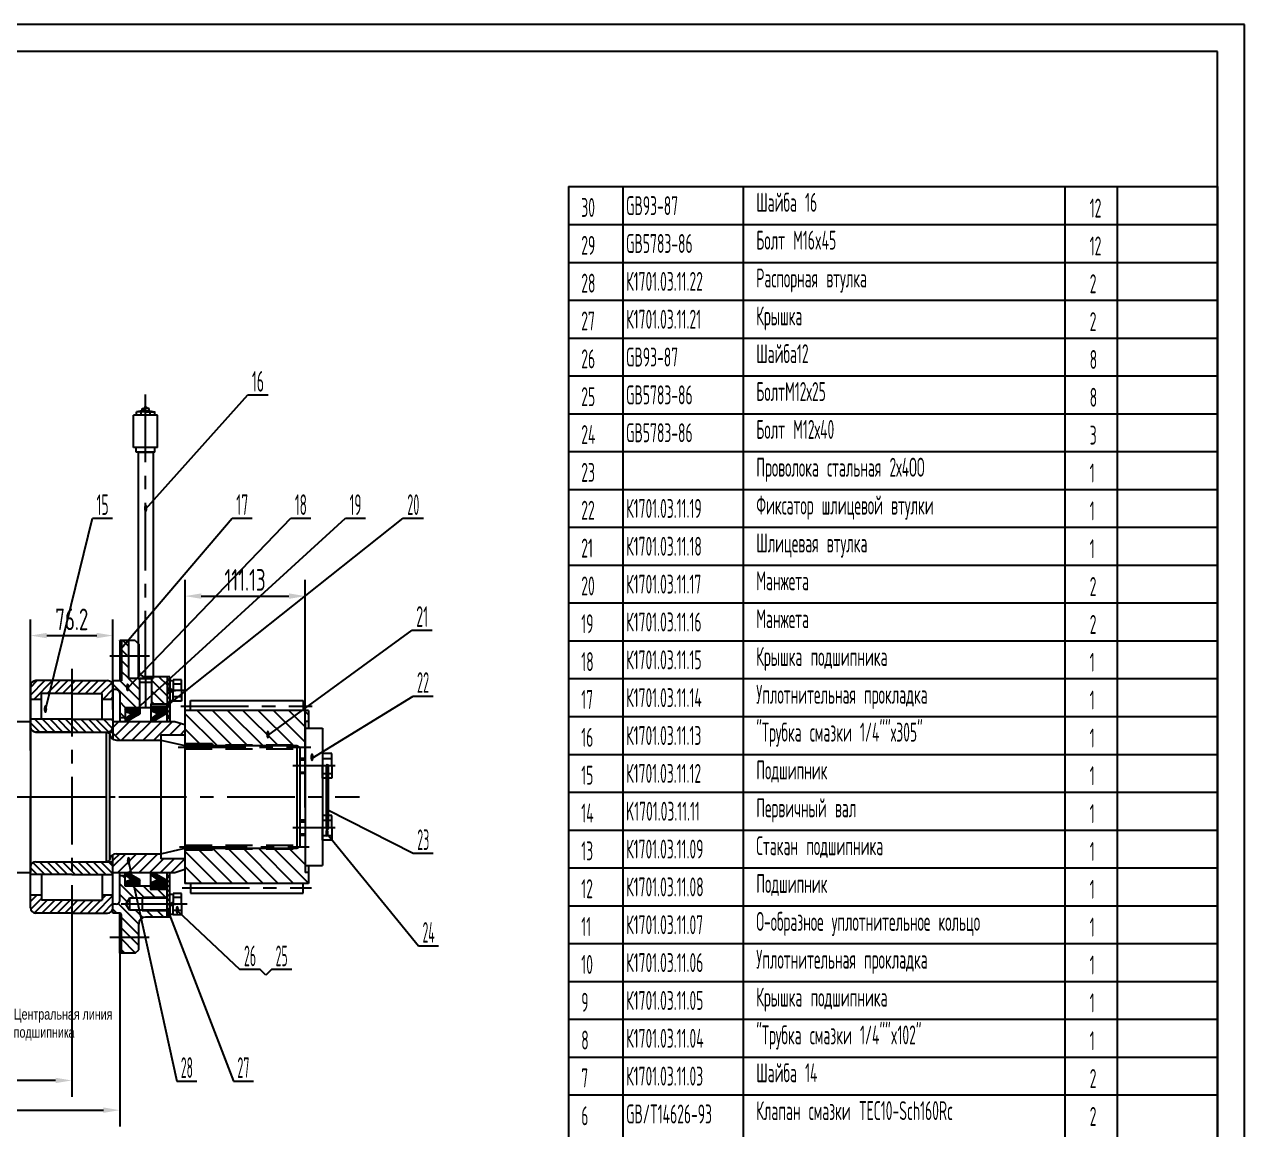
# Model space of a CAD drawing. Header units: millimetres. Extents: x 0 to 2100, y -58 to 1485.
# Drawn here: x 972 to 2100, y 463 to 1485 of the extents above; entities that cross this region are included whole.
import ezdxf
from ezdxf.enums import TextEntityAlignment as Align

# ---------------------------------------------------------------- set-up
doc = ezdxf.new("R2010")
doc.units = ezdxf.units.MM
doc.header["$LTSCALE"] = 50
doc.linetypes.add('F', pattern=[0.75, 0.5, -0.25])
doc.linetypes.add('G', pattern=[2, 1.25, -0.25, 0.25, -0.25])
for name, color, linetype in [('01', 7, 'Continuous'), ('02', 1, 'Continuous'), ('04', 2, 'F'), ('05', 4, 'G'), ('08', 1, 'Continuous'), ('11', 3, 'Continuous')]:
    doc.layers.add(name, color=color, linetype=linetype)
doc.styles.add('HZLIB', font='TXT.shx', dxfattribs={"width": 0.5, "height": 17.5})
doc.styles.get("Standard").update_dxf_attribs({"font": 'isocp', "width": 0.707, "bigfont": 'intecad.shx'})
doc.dimstyles.new('INTE', dxfattribs={"dimscale": 5, "dimtxt": 4, "dimasz": 3, "dimexe": 3, "dimexo": 0, "dimgap": 1, "dimtad": 1, "dimdec": 3, "dimdsep": 46, "dimtxsty": 'Standard', "dimcen": 0, "dimclrd": 1, "dimclre": 1, "dimclrt": 3, "dimadec": 3, "dimazin": 2, "dimtfac": 1, "dimtdec": 3, "dimtmove": 0, "dimatfit": 0, "dimfxl": 0, "dimarcsym": 0})
pattern_1 = [(135, (-124.2557, 52.9717), (-3.535534, -3.535534), [])]
pattern_2 = [(315, (-328.33605, 1409.96801), (-0.088388348, -0.088388348), [])]
pattern_3 = [(45, (-328.33605, 131.25814), (-0.088388348, 0.088388348), [])]
pattern_4 = [(45, (-124.2557, 52.9717), (-2.1213203, 2.1213203), [])]
pattern_5 = [(135, (-124.256, 52.972), (-4.949747, -4.949747), [])]
pattern_6 = [(45, (85.4648, 0), (-1.4142136, 1.4142136), [])]

# ---------------------------------------------------------------- blocks, each defined once
blk = doc.blocks.new('*U1')
at = {"layer": '01'}
for p, q in [((-9.2, 3.1), (-9.2, 0)), ((0, 3.1), (-9.2, 3.1)), ((-9.2, 0), (0, 0)), ((0, 0), (-1.8, 3.1)), ((0, 3.1), (1.8, 0)), ((0, 3.1), (9.2, 3.1)), ((9.2, 0), (0, 0)), ((9.2, 3.1), (9.2, 0))]:
    blk.add_line(p, q, dxfattribs=at)
at = {"layer": '05'}
blk.add_line((0, 5.2), (0, -2.1), dxfattribs=at)
blk = doc.blocks.new('*D3')
at = {"layer": '08', "color": 1, "lineweight": -2}
for p, q in [((1015.6, 685.8), (1015.6, 493.4)), ((863.1, 642.8), (863.1, 493.4)), ((1000.6, 508.4), (878.1, 508.4))]:
    blk.add_line(p, q, dxfattribs=at)
at = {"layer": '08', "color": 1}
for points in [[(878.1, 510.9), (878.1, 505.9), (863.1, 508.4)], [(1000.6, 510.9), (1000.6, 505.9), (1015.6, 508.4)]]:
    blk.add_solid(points, dxfattribs=at)
at = {"layer": 'Defpoints', "color": 0}
for p in [(1015.6, 685.8), (863.1, 642.8), (863.1, 508.4)]:
    blk.add_point(p, dxfattribs=at)
at = {"layer": '08', "color": 3, "insert": (939.3, 523.4), "char_height": 20, "attachment_point": 5}
blk.add_mtext('152.6', dxfattribs=at)
blk = doc.blocks.new('*D20')
at = {"layer": '08', "color": 1, "lineweight": -2}
for p, q in [((977.5, 813.4), (977.5, 934.8)), ((1053.7, 851.4), (1053.7, 934.8)), ((992.5, 919.8), (1038.7, 919.8))]:
    blk.add_line(p, q, dxfattribs=at)
at = {"layer": '08', "color": 1}
for points in [[(992.5, 922.3), (992.5, 917.3), (977.5, 919.8)], [(1038.7, 922.3), (1038.7, 917.3), (1053.7, 919.8)]]:
    blk.add_solid(points, dxfattribs=at)
at = {"layer": 'Defpoints', "color": 0}
for p in [(1053.7, 919.8), (1053.7, 851.4), (977.5, 813.4)]:
    blk.add_point(p, dxfattribs=at)
at = {"layer": '08', "color": 3, "insert": (1015.6, 934.8), "char_height": 20, "attachment_point": 5}
blk.add_mtext('76.2', dxfattribs=at)
blk = doc.blocks.new('*D23')
at = {"layer": '08', "color": 1, "lineweight": -2}
for p, q in [((1059.9, 640.7), (1059.9, 465.9)), ((605.9, 600.9), (605.9, 465.9)), ((620.9, 480.9), (1044.9, 480.9))]:
    blk.add_line(p, q, dxfattribs=at)
at = {"layer": '08', "color": 1}
for points in [[(620.9, 483.4), (620.9, 478.4), (605.9, 480.9)], [(1044.9, 483.4), (1044.9, 478.4), (1059.9, 480.9)]]:
    blk.add_solid(points, dxfattribs=at)
at = {"layer": 'Defpoints', "color": 0}
for p in [(1059.9, 640.7), (605.9, 600.9), (1059.9, 480.9)]:
    blk.add_point(p, dxfattribs=at)
at = {"layer": '08', "color": 3, "insert": (832.9, 495.9), "char_height": 20, "attachment_point": 5}
blk.add_mtext('454.05', dxfattribs=at)
blk = doc.blocks.new('*D25')
at = {"layer": '08', "color": 1, "lineweight": -2}
for p, q in [((1120.3, 752.9), (1120.3, 971.3)), ((1231.4, 760.8), (1231.4, 971.3)), ((1135.3, 956.3), (1216.4, 956.3))]:
    blk.add_line(p, q, dxfattribs=at)
at = {"layer": '08', "color": 1}
for points in [[(1135.3, 958.8), (1135.3, 953.8), (1120.3, 956.3)], [(1216.4, 958.8), (1216.4, 953.8), (1231.4, 956.3)]]:
    blk.add_solid(points, dxfattribs=at)
at = {"layer": 'Defpoints', "color": 0}
for p in [(1231.4, 956.3), (1231.4, 760.8), (1120.3, 752.9)]:
    blk.add_point(p, dxfattribs=at)
at = {"layer": '08', "color": 3, "insert": (1175.8, 971.3), "char_height": 20, "attachment_point": 5}
blk.add_mtext('111.13', dxfattribs=at)
blk = doc.blocks.new('*U67')
at = {"layer": '01'}
for points in [[(415, 292), (25, 292)], [(415, 5), (415, 292)]]:
    blk.add_lwpolyline(points, dxfattribs=at)
at = {"layer": '02'}
for points in [[(420, 297), (0, 297)], [(420, 0), (420, 297)]]:
    blk.add_lwpolyline(points, dxfattribs=at)

msp = doc.modelspace()

# ---------------------------------------------------------------- hatches: boundary and pattern name
at = {"layer": '02', "linetype": 'Continuous'}
h = msp.add_hatch(dxfattribs=at)
h.set_pattern_fill('_USER', color=1, scale=2, angle=45, style=0, pattern_type=0)
h.set_pattern_definition(pattern_6)
h.paths.add_polyline_path([(1059.9033, 878.0799), (1061.5033, 878.0799), (1061.5033, 915.1505), (1059.9033, 915.1505)])
h = msp.add_hatch(dxfattribs=at)
h.set_pattern_fill('_USER', color=1, scale=3, angle=45, style=0, pattern_type=0)
h.set_pattern_definition(pattern_4)
h.paths.add_polyline_path([(1106.3133, 878.2131), (1106.3133, 881.7631), (1103.8133, 881.7631), (1103.8133, 869.0131), (1106.3133, 869.0131)])
h.paths.add_polyline_path([(1106.3133, 869.0131), (1104.2166, 869.0131), (1103.8133, 869.0131), (1103.8133, 843.4631), (1106.3133, 843.4631)])
at = {"layer": '02'}
h = msp.add_hatch(dxfattribs=at)
h.set_pattern_fill('ANSI31', color=256, style=0)
h.set_pattern_definition(pattern_3)
h.paths.add_polyline_path([(1071.2736, 847.428), (1064.8033, 842.9392), (1066.8601, 840.6131), (1078.5926, 847.428), (1078.5926, 852.1724), (1064.8033, 852.1724), (1064.8033, 849.1295)])
h = msp.add_hatch(dxfattribs=at)
h.set_pattern_fill('ANSI31', color=256, scale=10, style=0)
h.set_pattern_definition([(45, (-328.336, 131.2581), (-0.8838835, 0.8838835), [])])
h.paths.add_polyline_path([(1088.6533, 854.6072), (1088.6533, 850.2587), (1095.2267, 847.428), (1088.9723, 842.9077), (1091.1015, 840.7805), (1102.5457, 847.428), (1102.5457, 854.6072)])
h = msp.add_hatch(dxfattribs=at)
h.set_pattern_fill('ANSI31', color=256, style=0)
h.set_pattern_definition(pattern_3)
h.paths.add_polyline_path([(1095.2267, 847.428), (1088.9723, 842.9077), (1091.1015, 840.7805), (1102.5457, 847.428), (1102.5457, 854.6072), (1088.6533, 854.6072), (1088.6533, 850.2587)])
h = msp.add_hatch(dxfattribs=at)
h.set_pattern_fill('ANSI31', color=256, style=0)
h.set_pattern_definition(pattern_2)
h.paths.add_polyline_path([(1078.5926, 689.0537), (1064.8033, 689.0537), (1064.8033, 692.0966), (1071.2736, 693.7982), (1064.8033, 698.287), (1066.8601, 700.6131), (1078.5926, 693.7982)])
h = msp.add_hatch(dxfattribs=at)
h.set_pattern_fill('ANSI31', color=256, style=0)
h.set_pattern_definition(pattern_2)
h.paths.add_polyline_path([(1102.5457, 686.619), (1088.6533, 686.619), (1088.6533, 690.9675), (1095.2267, 693.7982), (1088.9723, 698.3185), (1091.1015, 700.4456), (1102.5457, 693.7982)])
h = msp.add_hatch(dxfattribs=at)
h.set_pattern_fill('ANSI31', color=256, scale=10, style=0)
h.set_pattern_definition([(315, (-328.336, 1409.968), (-0.8838835, -0.8838835), [])])
h.paths.add_polyline_path([(1102.5457, 686.619), (1088.6533, 686.619), (1088.6533, 690.9675), (1095.2267, 693.7982), (1088.9723, 698.3185), (1091.1015, 700.4456), (1102.5457, 693.7982)])
at = {"layer": '02', "linetype": 'Continuous'}
h = msp.add_hatch(dxfattribs=at)
h.set_pattern_fill('_USER', color=1, scale=3, angle=45, style=0, pattern_type=0)
h.set_pattern_definition(pattern_4)
h.paths.add_polyline_path([(1106.3133, 680.6349), (1106.3133, 697.7631), (1103.8133, 697.7631), (1103.8133, 671.4349), (1106.3133, 671.4349)])
h.paths.add_polyline_path([(1106.3133, 671.4349), (1104.2166, 671.4349), (1103.8133, 671.4349), (1103.8133, 663.8849), (1103.8133, 659.4631), (1106.3133, 659.4631)])
h = msp.add_hatch(dxfattribs=at)
h.set_pattern_fill('_USER', color=1, scale=2, angle=45, style=0, pattern_type=0)
h.set_pattern_definition(pattern_6)
h.paths.add_polyline_path([(1059.9033, 626.0756), (1061.5033, 626.0756), (1061.5033, 661.6463, 0.414213562), (1060.0033, 663.1463), (1059.9033, 663.1463)])
at = {"layer": '11', "linetype": 'Continuous'}
h = msp.add_hatch(dxfattribs=at)
h.set_pattern_fill('_USER', color=3, scale=7, angle=135, style=0, pattern_type=0)
h.set_pattern_definition(pattern_5)
h.paths.add_polyline_path([(1060.0033, 866.4912), (1060.0033, 843.6131), (1064.8033, 843.6131), (1064.8033, 852.7331, -0.414213562), (1065.1833, 853.1131), (1078.3533, 853.1131), (1078.3533, 880.1131), (1077.0533, 880.1131), (1067.9033, 880.1131), (1067.9033, 915.1505), (1061.5033, 915.1505), (1061.5033, 878.0799), (1053.6533, 878.0799), (1053.6533, 869.7912), (1056.7033, 869.7912, -0.414213562)])
h.paths.add_polyline_path([(1103.8133, 881.7631), (1090.7533, 881.7631), (1090.7533, 880.1131), (1089.4033, 880.1131), (1089.4033, 856.3381), (1103.4333, 856.3381), (1103.8133, 856.7181)])
h = msp.add_hatch(dxfattribs=at)
h.set_pattern_fill('_USER', color=3, scale=5, angle=45, style=0, pattern_type=0)
h.set_pattern_definition([(45, (-124.2557, 52.9717), (-3.535534, 3.535534), [])])
h.paths.add_polyline_path([(982.4533, 878.1131, 0.414213562), (977.4533, 873.1131), (977.4533, 861.1131), (987.4533, 861.1131), (987.4533, 866.1131), (1015.5533, 866.1131), (1043.6533, 866.1131), (1043.6533, 861.1131), (1053.6533, 861.1131), (1053.6533, 873.1131, 0.414213562), (1048.6533, 878.1131), (1015.5523, 878.1131)])
h.paths.add_polyline_path([(1015.5523, 663.1131), (1048.6533, 663.1131, 0.414213562), (1053.6533, 668.1131), (1053.6533, 680.1131), (1043.6533, 680.1131), (1043.6533, 675.1131), (1015.5533, 675.1131), (987.4533, 675.1131), (987.4533, 680.1131), (977.4533, 680.1131), (977.4533, 668.1131, 0.414213562), (982.4533, 663.1131)])
h = msp.add_hatch(dxfattribs=at)
h.set_pattern_fill('_USER', color=3, scale=10, angle=135, style=0, pattern_type=0)
h.set_pattern_definition([(135, (49.175, 9.512), (-7.07107, -7.07107), [])])
h.paths.add_polyline_path([(1231.3833, 818.6131), (1231.3833, 840.4631), (1234.5533, 840.4631), (1234.5533, 850.6131), (1120.2533, 850.6131), (1120.2533, 819.8131), (1145.6533, 819.8131), (1145.6533, 818.6131)])
h.paths.add_polyline_path([(1234.5533, 690.6131), (1234.5533, 700.7631), (1231.3833, 700.7631), (1231.3833, 722.6131), (1145.6533, 722.6131), (1145.6533, 721.4131), (1120.2533, 721.4131), (1120.2533, 690.6131)])
h = msp.add_hatch(dxfattribs=at)
h.set_pattern_fill('_USER', color=3, scale=5, angle=135, style=0, pattern_type=0)
h.set_pattern_definition(pattern_1)
h.paths.add_polyline_path([(1048.6533, 830.6131, 0.414213562), (1053.6533, 835.6131), (1053.6533, 842.3631), (1015.5533, 842.3631), (977.4533, 842.3631), (977.4533, 835.4131, 0.414213562), (982.2533, 830.6131), (1015.5527, 830.6131)])
h = msp.add_hatch(dxfattribs=at)
h.set_pattern_fill('_USER', color=3, scale=7, angle=45, style=0, pattern_type=0)
h.set_pattern_definition([(45, (-124.256, 52.972), (-4.949747, 4.949747), [])])
h.paths.add_polyline_path([(1053.6533, 840.4631), (1053.6533, 829.5131), (1060.0533, 823.1131), (1098.0533, 823.1131), (1098.0533, 827.7631), (1120.2533, 827.7631), (1120.2533, 837.4631), (1110.7533, 840.4631)])
h.paths.add_polyline_path([(1110.7533, 700.7631), (1120.2533, 703.7631), (1120.2533, 713.4631), (1098.0533, 713.4631), (1098.0533, 718.1131), (1098.0533, 718.1131), (1060.0533, 718.1131), (1053.6533, 711.7131), (1053.6533, 700.7631)])
h = msp.add_hatch(dxfattribs=at)
h.set_pattern_fill('_USER', color=3, scale=5, angle=135, style=0, pattern_type=0)
h.set_pattern_definition(pattern_1)
h.paths.add_polyline_path([(1053.6533, 710.6131), (1050.4533, 710.6131), (1050.4533, 710.3379, 0.085275627), (1048.8513, 710.6131), (982.2533, 710.6131, 0.414213562), (977.4533, 705.8131), (977.4533, 698.8631), (1015.5533, 698.8631), (1053.6533, 698.8631)])
h = msp.add_hatch(dxfattribs=at)
h.set_pattern_fill('_USER', color=3, scale=7, angle=135, style=0, pattern_type=0)
h.set_pattern_definition(pattern_5)
h.paths.add_polyline_path([(1077.5033, 653.0631, -0.414213562), (1083.9033, 659.4631), (1103.8133, 659.4631), (1103.8133, 665.3849), (1080.5489, 665.3849), (1080.5489, 665.8849), (1068.8972, 665.8849), (1065.6929, 671.4349), (1068.8972, 676.9849), (1080.5489, 676.9849), (1080.5489, 677.4849), (1103.8133, 677.4849), (1103.8133, 678.9849), (1103.8133, 684.5081), (1103.4333, 684.8881), (1089.0333, 684.8881, -0.414213562), (1088.6533, 685.2681), (1088.6533, 688.1131), (1065.1833, 688.1131, -0.414213562), (1064.8033, 688.4931), (1064.8033, 697.6131), (1060.0033, 697.6131), (1060.0033, 674.7349, -0.414213562), (1056.7033, 671.4349), (1053.6533, 671.4349), (1053.6533, 663.1463), (1060.0033, 663.1463, -0.414213562), (1061.5033, 661.6463), (1061.5033, 626.0756), (1074.3033, 626.0756), (1077.5033, 629.2756)])

# ---------------------------------------------------------------- linework, layer by layer
for p, q in [((1475, 1334.9547), (1475, 249.9549)), ((1475, 1334.9547), (2075, 1334.9547)), ((1525, 1334.9547), (1525, 249.9549)), ((1636.3751, 1334.9547), (1636.3751, 249.9549)), ((1933.7437, 1334.9547), (1933.7437, 249.9549)), ((1982.1642, 1334.9547), (1982.1642, 249.9549)), ((2075, 1334.9547), (2075, 249.9549)), ((1475, 1299.9547), (2075, 1299.9547)), ((1475, 1264.9547), (2075, 1264.9547)), ((1475, 1229.9547), (2075, 1229.9547)), ((1475, 1194.9547), (2075, 1194.9547)), ((1475, 1159.9547), (2075, 1159.9547)), ((1475, 1124.9547), (2075, 1124.9547)), ((1475, 1089.9547), (2075, 1089.9547)), ((1475, 1054.9547), (2075, 1054.9547)), ((1475, 1019.9548), (2075, 1019.9548)), ((1475, 984.9548), (2075, 984.9548)), ((1475, 949.9548), (2075, 949.9548)), ((1475, 914.9548), (2075, 914.9548)), ((977.4533, 873.1131), (977.4533, 770.6131)), ((1015.5523, 878.1131), (982.4533, 878.1131)), ((1015.5523, 878.1131), (1048.6533, 878.1131)), ((1053.6533, 878.1131), (1053.6533, 823.9705)), ((1053.6533, 873.1131), (1053.6533, 823.9705)), ((1475, 879.9548), (2075, 879.9548)), ((977.4533, 861.1131), (987.4533, 861.1131)), ((1015.5533, 866.1131), (987.4533, 866.1131)), ((987.4533, 842.3631), (987.4533, 866.1131)), ((1015.5533, 866.1131), (1043.6533, 866.1131)), ((1043.6533, 842.3631), (1043.6533, 866.1131)), ((1043.6533, 861.1131), (1053.6533, 861.1131)), ((1125.2533, 859.6131), (1229.5533, 859.6131)), ((1125.2533, 850.6131), (1125.2533, 859.6131)), ((1229.5533, 859.6131), (1229.5533, 850.6131)), ((1120.2533, 850.6131), (1120.2533, 690.6131)), ((1234.5533, 850.6131), (1120.2533, 850.6131)), ((1234.5533, 850.6131), (1234.5533, 834.1131)), ((955.1533, 840.4631), (977.4533, 840.4631)), ((1015.5533, 842.3631), (977.4533, 842.3631)), ((977.4533, 840.4631), (977.4533, 700.7631)), ((1015.5533, 842.3631), (1053.6533, 842.3631)), ((1053.6533, 840.4631), (1110.7533, 840.4631)), ((1106.3133, 843.4631), (1103.8133, 843.4631)), ((1110.7533, 840.4631), (1120.2533, 837.4631)), ((1231.3833, 840.4631), (1231.3833, 700.7631)), ((1234.5533, 840.4631), (1231.3833, 840.4631)), ((1475, 844.9548), (2075, 844.9548)), ((982.2533, 830.6131), (1053.6533, 830.6131)), ((1015.5527, 830.6131), (982.2533, 830.6131)), ((1015.5527, 830.6131), (1048.6533, 830.6131)), ((1050.4533, 829.5131), (1050.4533, 711.7131)), ((1060.0533, 823.1131), (1053.6533, 829.5131)), ((1120.2533, 827.7631), (1098.0533, 827.7631)), ((1098.0533, 827.7631), (1098.0533, 823.1131)), ((1231.3833, 834.1131), (1247.3833, 834.1131)), ((1247.3833, 834.1131), (1247.3833, 707.1131)), ((1056.8533, 823.1131), (1098.0533, 823.1131)), ((1098.0533, 823.1131), (1120.2533, 818.1131)), ((1098.0533, 823.1131), (1098.0533, 718.1131)), ((1145.6533, 819.8131), (1120.2533, 819.8131)), ((1120.2533, 818.1131), (1223.5533, 818.1131)), ((1120.2533, 818.1131), (1120.2533, 723.1131)), ((1145.6533, 819.8131), (1145.6533, 818.6131)), ((1223.5533, 818.1131), (1226.5533, 816.381)), ((1223.5533, 818.1131), (1223.5533, 723.1131)), ((1226.5533, 816.381), (1226.5533, 724.8451)), ((1475, 809.9548), (2075, 809.9548)), ((1250.6833, 799.2131), (1250.6833, 742.0131)), ((1252.8833, 742.0131), (1252.8833, 799.2131)), ((977.4533, 668.1131), (977.4533, 770.6131)), ((1475, 774.9548), (2075, 774.9548)), ((1475, 739.9548), (2075, 739.9548)), ((1098.0533, 718.1131), (1120.2533, 723.1131)), ((1120.2533, 723.1131), (1223.5533, 723.1131)), ((1145.6533, 722.6131), (1145.6533, 721.4131)), ((1223.5533, 723.1131), (1226.5533, 724.8451)), ((1060.0533, 718.1131), (1053.6533, 711.7131)), ((1053.6533, 663.1131), (1053.6533, 717.2717)), ((1053.6533, 668.1131), (1053.6533, 717.2556)), ((1056.8533, 718.1131), (1098.0533, 718.1131)), ((1098.0533, 718.1131), (1098.0533, 713.4631)), ((1120.2533, 713.4631), (1098.0533, 713.4631)), ((1145.6533, 721.4131), (1120.2533, 721.4131)), ((955.1533, 700.7631), (977.4533, 700.7631)), ((982.2533, 710.6131), (1050.4533, 710.6131)), ((1015.5527, 710.6131), (1053.6533, 710.6131)), ((1053.6533, 700.7631), (1110.7533, 700.7631)), ((1110.7533, 700.7631), (1120.2533, 703.7631)), ((1231.3833, 707.1131), (1247.3833, 707.1131)), ((1234.5533, 700.7631), (1231.3833, 700.7631)), ((1234.5533, 707.1131), (1234.5533, 690.6131)), ((1475, 704.9548), (2075, 704.9548)), ((1015.5533, 698.8631), (977.4533, 698.8631)), ((987.4533, 698.8631), (987.4533, 675.1131)), ((1015.5533, 698.8631), (1053.6533, 698.8631)), ((1043.6533, 698.8631), (1043.6533, 675.1131)), ((1106.3133, 697.7631), (1103.8133, 697.7631)), ((1234.5533, 690.6131), (1120.2533, 690.6131)), ((1125.2533, 690.6131), (1125.2533, 681.6131)), ((1229.5533, 681.6131), (1229.5533, 690.6131)), ((977.4533, 680.1131), (987.4533, 680.1131)), ((1043.6533, 680.1131), (1053.6533, 680.1131)), ((1125.2533, 681.6131), (1229.5533, 681.6131)), ((1015.5533, 675.1131), (987.4533, 675.1131)), ((1015.5533, 675.1131), (1043.6533, 675.1131)), ((1475, 669.9548), (2075, 669.9548)), ((1015.5523, 663.1131), (982.4533, 663.1131)), ((1015.5523, 663.1131), (1048.6533, 663.1131)), ((1475, 634.9548), (2075, 634.9548)), ((1475, 599.9548), (2075, 599.9548)), ((1475, 564.9548), (2075, 564.9548)), ((1475, 529.9548), (2075, 529.9548)), ((1475, 494.9548), (2075, 494.9548))]:
    msp.add_line(p, q)
for centre, radius, start, end in [((982.4533, 873.1131), 5, 90.0000001, 180), ((1048.6533, 873.1131), 5, 0, 90), ((982.2533, 835.4131), 4.8, 180, 270), ((1048.6533, 835.6131), 5, 270, 0), ((1056.8533, 829.5131), 6.4, 180, 270), ((1056.8533, 711.7131), 6.4, 90, 180), ((982.2533, 705.8131), 4.8, 90, 180), ((1048.8513, 705.8131), 4.8, 0, 90), ((982.4533, 668.1131), 5, 180, 269.9999999), ((1048.6533, 668.1131), 5, 270, 0)]:
    msp.add_arc(centre, radius, start, end)
at = {"layer": '01', "color": 7, "linetype": 'Continuous'}
for p, q in [((1080.7457, 1129.7439), (1083.9033, 1129.7439)), ((1080.7457, 1127.9094), (1080.7457, 1129.7439)), ((1087.0609, 1129.7439), (1083.9033, 1129.7439)), ((1087.0609, 1127.9094), (1087.0609, 1129.7439)), ((1095.0033, 1123.7768), (1072.8033, 1123.7768)), ((1072.8033, 1093.6168), (1072.8033, 1123.7768)), ((1080.7457, 1127.6237), (1075.3163, 1126.7693)), ((1083.9033, 1126.7693), (1075.3163, 1126.7693)), ((1075.3163, 1123.7768), (1075.3163, 1126.7693)), ((1079.8652, 1123.7768), (1079.8652, 1126.7693)), ((1083.9033, 1127.6237), (1080.7457, 1127.6237)), ((1083.9033, 1127.6237), (1087.0609, 1127.6237)), ((1083.9033, 1126.7693), (1092.4903, 1126.7693)), ((1087.0609, 1127.6237), (1092.4903, 1126.7693)), ((1087.9413, 1123.7768), (1087.9413, 1126.7693)), ((1092.4903, 1123.7768), (1092.4903, 1126.7693)), ((1095.0033, 1093.6168), (1095.0033, 1123.7768)), ((1095.0033, 1093.6168), (1072.8033, 1093.6168)), ((1075.2673, 1089.5568), (1075.2673, 1093.6168)), ((1092.5393, 1089.5568), (1075.2673, 1089.5568)), ((1077.0533, 1089.5568), (1090.7533, 1089.5568)), ((1090.7533, 1089.5568), (1077.0533, 1089.5568)), ((1077.0533, 1089.5568), (1077.0533, 880.1131)), ((1090.7533, 1089.5568), (1090.7533, 880.1131)), ((1090.7533, 1089.5568), (1090.7533, 880.1131)), ((1092.5393, 1089.5568), (1092.5393, 1093.6168)), ((1059.9033, 915.1505), (1059.9033, 878.0799)), ((1074.3033, 915.1505), (1059.9033, 915.1505)), ((1061.5033, 915.1505), (1061.5033, 878.0799)), ((1067.9033, 915.1505), (1067.9033, 880.1131)), ((1074.3033, 915.1505), (1077.5033, 911.9505)), ((1089.4033, 880.1131), (1067.9033, 880.1131)), ((1077.0533, 880.1131), (1090.7533, 880.1131)), ((1078.3533, 880.1131), (1078.3533, 853.1131)), ((1089.4033, 880.1131), (1089.4033, 856.3381)), ((1106.3133, 881.7631), (1090.7533, 881.7631)), ((1103.8133, 881.7631), (1103.8133, 840.4631)), ((1106.3133, 881.7631), (1106.3133, 840.6131)), ((1053.6533, 878.0799), (1053.6533, 823.9545)), ((1061.5033, 878.0799), (1053.6533, 878.0799)), ((1056.7033, 869.7912), (1053.6533, 869.7912)), ((1060.0033, 866.4912), (1060.0033, 840.6131)), ((1064.8033, 852.7331), (1064.8033, 840.4631)), ((1064.8033, 852.1724), (1078.5926, 852.1724)), ((1071.2736, 847.428), (1064.8033, 849.1295)), ((1064.8033, 842.9392), (1071.2736, 847.428)), ((1088.6533, 853.1131), (1065.1833, 853.1131)), ((1078.5926, 847.428), (1066.8601, 840.6131)), ((1078.5926, 852.1724), (1078.5926, 847.428)), ((1088.6533, 856.3381), (1088.6533, 840.4631)), ((1103.4333, 856.3381), (1088.6533, 856.3381)), ((1088.6533, 854.6072), (1102.5457, 854.6072)), ((1095.2267, 847.428), (1088.6533, 850.2587)), ((1088.9723, 842.9077), (1095.2267, 847.428)), ((1102.5457, 847.428), (1091.1015, 840.7805)), ((1102.5457, 854.6072), (1102.5457, 847.428)), ((1103.4333, 856.3381), (1103.8133, 856.7181)), ((1103.4333, 856.3381), (1103.4333, 840.4631)), ((1053.6533, 839.1131), (1053.6533, 823.9705)), ((1064.8033, 843.6131), (1060.0033, 843.6131)), ((1066.8601, 840.6131), (1064.8033, 842.9392)), ((1091.1015, 840.7805), (1088.9723, 842.9077)), ((1053.6533, 702.1131), (1053.6533, 717.2556)), ((1053.6533, 663.1463), (1053.6533, 706.3045)), ((1060.0033, 674.7349), (1060.0033, 700.7631)), ((1064.8033, 688.4931), (1064.8033, 700.7631)), ((1066.8601, 700.6131), (1064.8033, 698.287)), ((1078.5926, 693.7982), (1066.8601, 700.6131)), ((1088.6533, 685.2681), (1088.6533, 700.7631)), ((1091.1015, 700.4456), (1088.9723, 698.3185)), ((1102.5457, 693.7982), (1091.1015, 700.4456)), ((1103.4333, 700.7631), (1103.4333, 684.8881)), ((1103.8133, 659.4631), (1103.8133, 700.7631)), ((1106.3133, 659.4631), (1106.3133, 700.7631)), ((1064.8033, 697.6131), (1060.0033, 697.6131)), ((1064.8033, 698.287), (1071.2736, 693.7982)), ((1071.2736, 693.7982), (1064.8033, 692.0966)), ((1064.8033, 689.0537), (1078.5926, 689.0537)), ((1078.5926, 689.0537), (1078.5926, 693.7982)), ((1095.2267, 693.7982), (1088.6533, 690.9675)), ((1088.9723, 698.3185), (1095.2267, 693.7982)), ((1102.5457, 686.619), (1102.5457, 693.7982)), ((1088.6533, 688.1131), (1065.1833, 688.1131)), ((1080.5489, 677.4849), (1080.5489, 665.3849)), ((1088.6533, 686.619), (1102.5457, 686.619)), ((1103.4333, 684.8881), (1089.0333, 684.8881)), ((1103.4333, 684.8881), (1103.8133, 684.5081)), ((1056.7033, 671.4349), (1053.6533, 671.4349)), ((1060.0033, 663.1463), (1053.6533, 663.1463)), ((1059.9033, 626.0756), (1059.9033, 663.1463)), ((1061.5033, 626.0756), (1061.5033, 661.6463)), ((1106.3133, 659.4631), (1083.9033, 659.4631)), ((1077.5033, 629.2756), (1077.5033, 653.0631)), ((1074.3033, 626.0756), (1059.9033, 626.0756)), ((1074.3033, 626.0756), (1077.5033, 629.2756))]:
    msp.add_line(p, q, dxfattribs=at)
at = {"layer": '01'}
for p, q in [((1116.9133, 878.9381), (1109.4133, 878.9381)), ((1109.4133, 878.9381), (1109.4133, 869.0131)), ((1116.9133, 875.0131), (1109.4133, 875.0131)), ((1109.4133, 859.0881), (1109.4133, 869.0131)), ((1116.9133, 869.0131), (1116.9133, 878.9381)), ((1116.9133, 869.0131), (1116.9133, 859.0881)), ((1116.9133, 863.0131), (1109.4133, 863.0131)), ((1116.9133, 859.0881), (1109.4133, 859.0881)), ((1047.4533, 830.6131), (1047.4533, 710.6131)), ((1047.4533, 830.6131), (1050.4533, 829.5131)), ((1231.3833, 806.2131), (1226.5533, 806.2131)), ((1247.3833, 810.6031), (1247.3833, 799.2131)), ((1256.1833, 810.6031), (1247.3833, 810.6031)), ((1247.3833, 806.2131), (1256.1833, 806.2131)), ((1256.1833, 799.2131), (1256.1833, 810.6031)), ((1231.3833, 792.2131), (1226.5533, 792.2131)), ((1247.3833, 787.8231), (1247.3833, 799.2131)), ((1247.3833, 792.2131), (1250.6833, 792.2131)), ((1252.8833, 792.2131), (1256.1833, 792.2131)), ((1256.1833, 799.2131), (1256.1833, 787.8231)), ((1250.6833, 787.8231), (1247.3833, 787.8231)), ((1256.1833, 787.8231), (1252.8833, 787.8231)), ((1231.3833, 749.0131), (1226.5533, 749.0131)), ((1247.3833, 753.4031), (1247.3833, 742.0131)), ((1250.6833, 753.4031), (1247.3833, 753.4031)), ((1247.3833, 749.0131), (1250.6833, 749.0131)), ((1256.1833, 753.4031), (1252.8833, 753.4031)), ((1252.8833, 749.0131), (1256.1833, 749.0131)), ((1256.1833, 742.0131), (1256.1833, 753.4031)), ((1231.3833, 735.0131), (1226.5533, 735.0131)), ((1247.3833, 730.6231), (1247.3833, 742.0131)), ((1247.3833, 735.0131), (1256.1833, 735.0131)), ((1256.1833, 742.0131), (1256.1833, 730.6231)), ((1256.1833, 730.6231), (1247.3833, 730.6231)), ((1047.4533, 710.6131), (1050.4533, 711.7131)), ((1068.8972, 676.9849), (1065.6929, 671.4349)), ((1103.8133, 676.9849), (1068.8972, 676.9849)), ((1068.8972, 676.9849), (1068.8972, 665.8849)), ((1116.9133, 681.3599), (1109.4133, 681.3599)), ((1109.4133, 681.3599), (1109.4133, 671.4349)), ((1116.9133, 677.4349), (1109.4133, 677.4349)), ((1116.9133, 671.4349), (1116.9133, 681.3599)), ((1068.8972, 665.8849), (1065.6929, 671.4349)), ((1103.8133, 665.8849), (1068.8972, 665.8849)), ((1109.4133, 661.5099), (1109.4133, 671.4349)), ((1116.9133, 671.4349), (1116.9133, 661.5099)), ((1116.9133, 665.4349), (1109.4133, 665.4349)), ((1116.9133, 661.5099), (1109.4133, 661.5099))]:
    msp.add_line(p, q, dxfattribs=at)
at = {"layer": '01', "color": 7, "linetype": 'Continuous'}
for centre, radius, start, end in [((1083.9033, 1129.7439), 1.4172, 0, 180), ((1056.7033, 866.4912), 3.3, 0, 90), ((1065.1833, 852.7331), 0.38, 90, 180), ((1065.1833, 852.7331), 0.38, 90, 180), ((1089.0333, 855.9581), 0.38, 90, 180), ((1065.1833, 688.4931), 0.38, 180, 270), ((1089.0333, 685.2681), 0.38, 180, 270), ((1056.7033, 674.7349), 3.3, 270, 0), ((1060.0033, 661.6463), 1.5, 0, 90), ((1083.9033, 653.0631), 6.4, 90, 180)]:
    msp.add_arc(centre, radius, start, end, dxfattribs=at)
at = {"layer": '01'}
for centre, start, end in [((1251.7833, 799.2131), 0, 180), ((1251.7833, 742.0131), 180, 0)]:
    msp.add_arc(centre, 1.1, start, end, dxfattribs=at)
at = {"layer": '02'}
for p, q in [((1083.9033, 1036.7319), (1178.4843, 1142.3428)), ((1178.4843, 1142.3428), (1197.0843, 1142.3428)), ((991.2512, 851.0638), (1034.7614, 1028.3389)), ((1034.7614, 1028.3389), (1053.3614, 1028.3389)), ((1060.8198, 907.4727), (1163.911, 1028.3389)), ((1067.2239, 871.0895), (1218.1398, 1028.3389)), ((1072.2306, 848.9364), (1268.6359, 1028.3389)), ((1097.029, 849.6932), (1322.0565, 1028.3389)), ((1163.911, 1028.3389), (1182.511, 1028.3389)), ((1218.1398, 1028.3389), (1236.7398, 1028.3389)), ((1268.6359, 1028.3389), (1287.2359, 1028.3389)), ((1322.0565, 1028.3389), (1340.6565, 1028.3389)), ((1196.9037, 827.5403), (1330.3133, 924.8648)), ((1330.3133, 924.8648), (1348.9133, 924.8648)), ((1237.7241, 806.5643), (1331.1285, 863.8637)), ((1331.1285, 863.8637), (1349.7285, 863.8637)), ((1226.5533, 804.8131), (1231.3833, 804.8131)), ((1226.5533, 793.6131), (1231.3833, 793.6131)), ((1251.6423, 759.088), (1331.2682, 718.4704)), ((1226.5533, 747.6131), (1231.3833, 747.6131)), ((1226.5533, 736.4131), (1231.3833, 736.4131)), ((1251.5182, 736.6418), (1336.1945, 632.7441)), ((1331.2682, 718.4704), (1349.8682, 718.4704)), ((1068.0827, 710.7374), (1112.7266, 507.735)), ((1105.2806, 663.0824), (1165.0032, 507.735)), ((1113.076, 665.4349), (1171.1141, 611.0125)), ((1336.1945, 632.7441), (1354.7945, 632.7441)), ((1189.7141, 611.0125), (1171.1141, 611.0125)), ((1195.0174, 605.7091), (1189.7141, 611.0125)), ((1200.3207, 611.0125), (1195.0174, 605.7091)), ((1218.9207, 611.0125), (1200.3207, 611.0125)), ((1112.7266, 507.735), (1131.3266, 507.735)), ((1165.0032, 507.735), (1183.6032, 507.735))]:
    msp.add_line(p, q, dxfattribs=at)
at = {"layer": '02', "color": 1, "linetype": 'Continuous'}
for p, q in [((1103.8133, 677.4849), (1080.5489, 677.4849)), ((1103.8133, 665.3849), (1080.5489, 665.3849))]:
    msp.add_line(p, q, dxfattribs=at)
at = {"layer": '04', "color": 2, "linetype": 'F'}
for p, q in [((1077.5033, 911.9505), (1077.5033, 888.1631)), ((1090.7533, 881.7631), (1083.9033, 881.7631)), ((1120.2533, 818.6131), (1231.3833, 818.6131)), ((1120.2533, 815.1131), (1231.3833, 815.1131)), ((1120.2533, 726.1131), (1231.3833, 726.1131)), ((1120.2533, 722.6131), (1231.3833, 722.6131))]:
    msp.add_line(p, q, dxfattribs=at)
msp.add_arc((1083.9033, 888.1631), 6.4, 180, 270, dxfattribs=at)
at = {"layer": '05'}
for p, q in [((1083.9033, 880.1131), (1083.9033, 1144.0648)), ((1080.7457, 1127.9094), (1080.7457, 1127.6237)), ((1087.0609, 1127.9094), (1087.0609, 1127.6237)), ((1122.3783, 869.0131), (1103.0845, 869.0131)), ((1259.2483, 799.2131), (1220.1334, 799.2131)), ((975.4533, 770.6131), (1055.6533, 770.6131)), ((1259.2483, 742.0131), (1220.1281, 742.0131)), ((1106.8133, 671.4349), (1061.1929, 671.4349)), ((1122.3783, 671.4349), (1103.0845, 671.4349))]:
    msp.add_line(p, q, dxfattribs=at)
at = {"layer": '05', "color": 4, "linetype": 'G'}
for p, q in [((1087.388, 900.6131), (1050.6634, 900.6131)), ((1015.5533, 889.117), (1015.5533, 651.5825)), ((1083.9033, 881.7631), (1083.9033, 853.1131)), ((1089.4033, 876.3392), (1078.3533, 876.3392)), ((1116.4329, 854.6131), (1237.9148, 854.6131)), ((1114.0342, 816.6531), (1236.5267, 816.6531)), ((259.2391, 770.6131), (1281.6711, 770.6131)), ((1115.3146, 724.5731), (1235.1091, 724.5731)), ((1117.5223, 686.6131), (1237.2778, 686.6131)), ((1087.2805, 640.6131), (1050.6634, 640.6131))]:
    msp.add_line(p, q, dxfattribs=at)

# ---------------------------------------------------------------- block references
at = {"layer": '02', "xscale": -1, "rotation": 90}
msp.add_blockref('*U1', (1109.4133, 869.0131), dxfattribs=at)
at = {"layer": '02', "rotation": 90}
msp.add_blockref('*U1', (1109.4133, 671.4349), dxfattribs=at)
at = {"layer": '05', "xscale": 5, "yscale": 5, "zscale": 5}
msp.add_blockref('*U67', (0, 0), dxfattribs=at)

# ---------------------------------------------------------------- texts
at = {"style": 'HZLIB', "width": 0.5}
for s, p in [('30', (1486.6667, 1306.9547)), ('GB93-87', (1528.1162, 1308.6152)), ('Шайба 16', (1648.5018, 1311.72)), ('12', (1956.7964, 1306.3831)), ('29', (1486.6667, 1271.9547)), ('GB5783-86', (1528.1162, 1273.6157)), ('Болт M16x45', (1648.5018, 1276.7205)), ('12', (1956.7964, 1271.3836)), ('28', (1486.6667, 1236.9547)), ('К1701.03.11.22', (1528.1162, 1238.6162)), ('Распорная втулка', (1648.5018, 1241.721)), ('2', (1956.7964, 1236.3841)), ('27', (1486.6667, 1201.9547)), ('К1701.03.11.21', (1528.1162, 1203.6167)), ('Крышка', (1648.5018, 1206.7215)), ('2', (1956.7964, 1201.3846)), ('GB93-87', (1528.1162, 1168.6172)), ('Шайба12', (1648.5018, 1171.722)), ('26', (1486.6667, 1166.9547)), ('8', (1956.7964, 1166.3851)), ('GB5783-86', (1528.1162, 1133.6177)), ('БолтМ12х25', (1648.5018, 1136.7225)), ('25', (1486.6667, 1131.9547)), ('8', (1956.7964, 1131.3856)), ('Болт М12х40', (1648.5018, 1101.723)), ('24', (1486.6667, 1096.9547)), ('GB5783-86', (1528.1162, 1098.6182)), ('3', (1956.7964, 1096.3861)), ('Проволока стальная 2х4ОО', (1648.5018, 1066.7235)), ('23', (1486.6667, 1061.9547)), ('1', (1956.7964, 1061.3866)), ('Фиксатор шлицевой втулки', (1648.5018, 1031.724)), ('22', (1486.6667, 1026.9548)), ('К1701.03.11.19', (1528.1162, 1028.6192)), ('1', (1956.7964, 1026.3871)), ('21', (1486.6667, 991.9548)), ('К1701.03.11.18', (1528.1162, 993.6197)), ('Шлицевая втулка', (1648.5018, 996.7245)), ('1', (1956.7964, 991.3876)), ('20', (1486.6667, 956.9548)), ('К1701.03.11.17', (1528.1162, 958.6202)), ('Манжета', (1648.5018, 961.725)), ('2', (1956.7964, 956.3881)), ('19', (1486.6667, 921.9548)), ('К1701.03.11.16', (1528.1162, 923.6207)), ('Манжета', (1648.5018, 926.7255)), ('2', (1956.7964, 921.3886)), ('18', (1486.6667, 886.9548)), ('К1701.03.11.15', (1528.1162, 888.6212)), ('Крышка подшипника', (1648.5018, 891.726)), ('1', (1956.7964, 886.3891)), ('17', (1486.6667, 851.9548)), ('К1701.03.11.14', (1528.1162, 853.6217)), ('Уплотнительная прокладка', (1648.5018, 856.7265)), ('1', (1956.7964, 851.3896)), ('К1701.03.11.13', (1528.1162, 818.6222)), ('"Трубка смазки 1/4""х305"', (1648.5018, 821.727)), ('16', (1486.6667, 816.9548)), ('1', (1956.7964, 816.3901)), ('К1701.03.11.12', (1528.1162, 783.6227)), ('Подшипник', (1648.5018, 786.7275)), ('15', (1486.6667, 781.9548)), ('1', (1956.7964, 781.3906)), ('Первичный вал', (1648.5018, 751.728)), ('14', (1486.6667, 746.9548)), ('K1701.03.11.11', (1528.1162, 748.6232)), ('1', (1956.7964, 746.3911)), ('Стакан подшипника', (1648.5018, 716.7285)), ('13', (1486.6667, 711.9548)), ('К1701.03.11.09', (1528.1162, 713.6237)), ('1', (1956.7964, 711.3916)), ('12', (1486.6667, 676.9548)), ('К1701.03.11.08', (1528.1162, 678.6242)), ('Подшипник', (1648.5018, 681.729)), ('1', (1956.7964, 676.3921)), ('11', (1486.6667, 641.9548)), ('К1701.03.11.07', (1528.1162, 643.6247)), ('О-образное уплотнительное кольцо', (1648.5018, 646.7295)), ('1', (1956.7964, 641.3926)), ('10', (1486.6667, 606.9548)), ('К1701.03.11.06', (1528.1162, 608.6252)), ('Уплотнительная прокладка', (1648.5018, 611.73)), ('1', (1956.7964, 606.3931)), ('9', (1486.6667, 571.9548)), ('К1701.03.11.05', (1528.1162, 573.6257)), ('Крышка подшипника', (1648.5018, 576.7305)), ('1', (1956.7964, 571.3936)), ('8', (1486.6667, 536.9548)), ('К1701.03.11.04', (1528.1162, 538.6262)), ('"Трубка смазки 1/4""x102"', (1648.5018, 541.731)), ('1', (1956.7964, 536.3941)), ('7', (1486.6667, 501.9548)), ('К1701.03.11.03', (1528.1162, 503.6267)), ('Шайба 14', (1648.5018, 506.7315)), ('2', (1956.7964, 501.3946)), ('GB/T14626-93', (1528.1162, 468.6272)), ('Клапан смазки TEC10-Sch160Rc', (1648.5018, 471.732)), ('6', (1486.6667, 466.9548)), ('2', (1956.7964, 466.3951))]:
    msp.add_text(s, height=17.5, dxfattribs=at).set_placement(p)
at = {"layer": '02', "width": 0.605172}
for height, p, p2 in [(6, (1082.1033, 1033.7319), (1085.7033, 1033.7319)), (6, (1059.0198, 904.4727), (1062.6198, 904.4727)), (6, (1065.4239, 868.0895), (1069.0239, 868.0895)), (6, (989.4512, 848.0638), (993.0512, 848.0638)), (6, (1070.4306, 845.9364), (1074.0306, 845.9364)), (6, (1095.229, 846.6932), (1098.829, 846.6932)), (6, (1195.1037, 824.5403), (1198.7037, 824.5403)), (6, (1235.9241, 803.5643), (1239.5241, 803.5643)), (6, (1249.8423, 756.088), (1253.4423, 756.088)), (6, (1249.7182, 733.6418), (1253.3182, 733.6418)), (6, (1066.2827, 707.7374), (1069.8827, 707.7374)), (4, (1069.8319, 691.1349), (1072.2319, 691.1349)), (6, (1103.4806, 660.0824), (1107.0806, 660.0824)), (6, (1111.276, 662.4349), (1114.876, 662.4349))]:
    msp.add_text('\\M+5A1F1', height=height, dxfattribs=at).set_placement(p, p2, align=Align.FIT)
at = {"layer": '05', "insert": (961.901, 574.6981), "char_height": 10, "attachment_point": 1}
msp.add_mtext('{\\fArial|b0|i0|c204|p34;\\C3;Центральная линия\\Pподшипника}', dxfattribs=at)
at = {"layer": '11'}
for s, width, p, p2 in [('16', 0.531592, (1182.2043, 1145.3428), (1193.3643, 1145.3428)), ('15', 0.535578, (1038.4814, 1031.3389), (1049.6414, 1031.3389)), ('17', 0.556706, (1167.631, 1031.3389), (1178.791, 1031.3389)), ('18', 0.556706, (1221.8598, 1031.3389), (1233.0198, 1031.3389)), ('19', 0.521171, (1272.3559, 1031.3389), (1283.5159, 1031.3389)), ('20', 0.467339, (1325.7765, 1031.3389), (1336.9365, 1031.3389)), ('21', 0.556706, (1334.0333, 927.8648), (1345.1933, 927.8648)), ('22', 0.446195, (1334.8485, 866.8637), (1346.0085, 866.8637)), ('23', 0.452634, (1334.9882, 721.4704), (1346.1482, 721.4704)), ('24', 0.432994, (1339.9145, 635.7441), (1351.0745, 635.7441)), ('26', 0.449784, (1174.8341, 614.0125), (1185.9941, 614.0125)), ('25', 0.452634, (1204.0407, 614.0125), (1215.2007, 614.0125)), ('28', 0.467633, (1116.4466, 510.735), (1127.6066, 510.735)), ('27', 0.467633, (1168.7232, 510.735), (1179.8832, 510.735))]:
    msp.add_text(s, height=19.09188, dxfattribs=dict(at, width=width)).set_placement(p, p2, align=Align.FIT)

# ---------------------------------------------------------------- dimensions: what is measured, and where the dimension line sits
at = {"layer": '08'}
for base, p1, p2, picture, middle in [((1231.3833, 956.3201), (1120.2533, 752.8514), (1231.3833, 760.7939), '*D25', (1175.8183, 971.3201)), ((1053.6533, 919.778), (977.4533, 813.4065), (1053.6533, 851.4046), '*D20', (1015.5533, 934.78)), ((1059.9033, 480.9345), (605.8533, 600.8919), (1059.9033, 640.684), '*D23', (832.8783, 495.9345))]:
    dim = msp.add_linear_dim(base=base, p1=p1, p2=p2, dimstyle='INTE', dxfattribs=at)
    dim.commit()
    dim.dimension.update_dxf_attribs({"geometry": picture, "text_midpoint": middle})
dim = msp.add_linear_dim(base=(863.0533, 508.3672), p1=(1015.5533, 685.8143), p2=(863.0533, 642.8258), text='152.6', dimstyle='INTE', dxfattribs=at)
dim.commit()
dim.dimension.update_dxf_attribs({"geometry": '*D3', "text_midpoint": (939.3033, 523.3692)})

doc.saveas('drawing.dxf')
